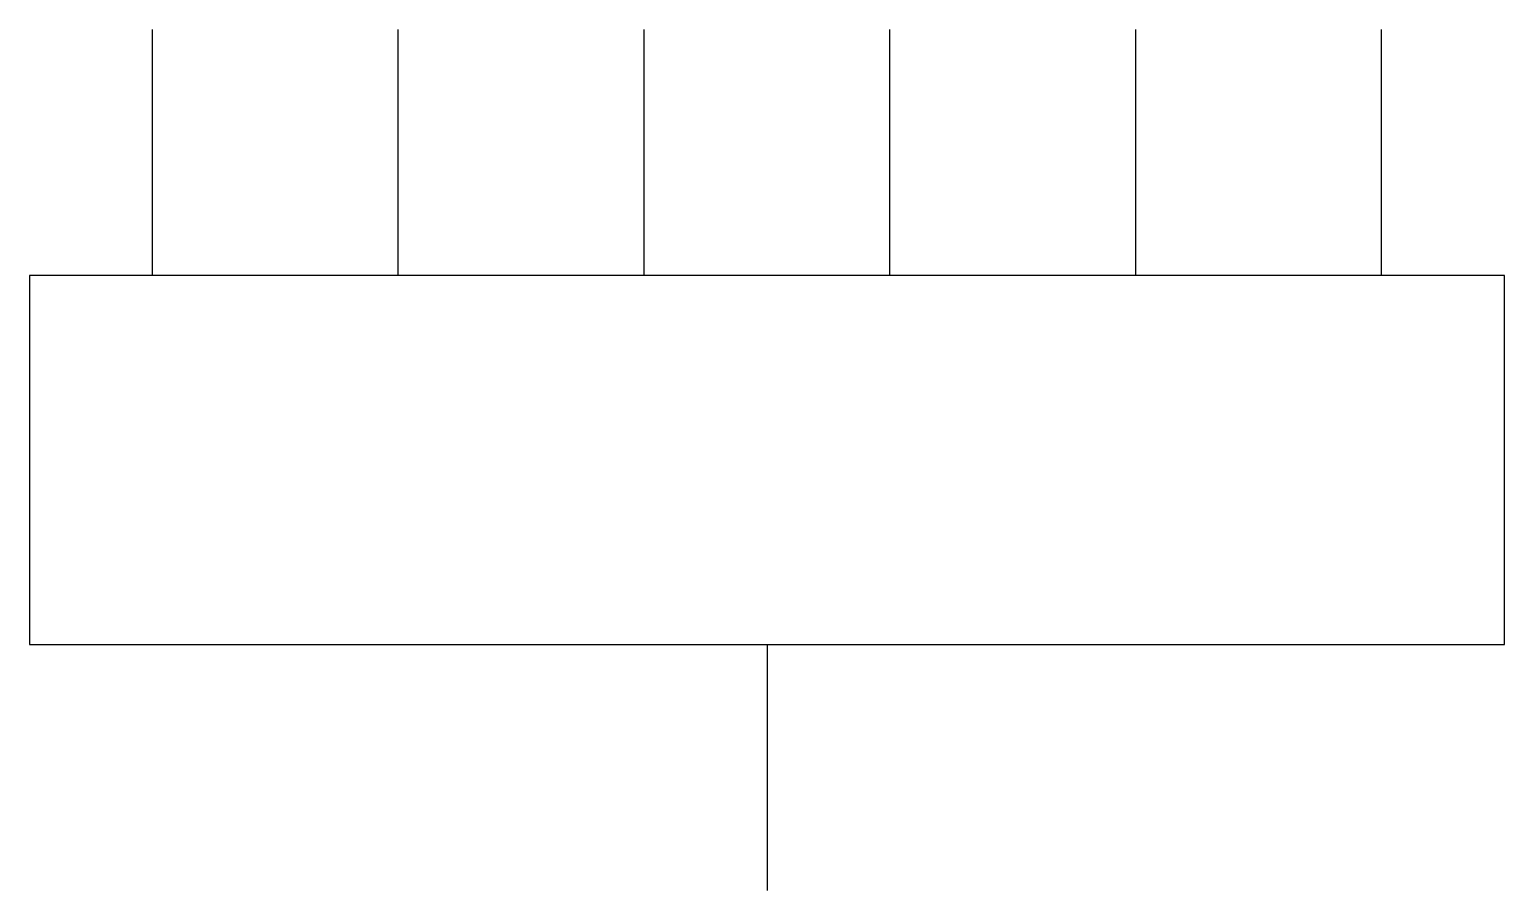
# Model space of a CAD drawing. Extents: x 640 to 700, y 20 to 55.
import ezdxf

# ---------------------------------------------------------------- set-up
doc = ezdxf.new("R2010")
doc.units = 0
doc.header["$LTSCALE"] = 20
doc.header["$MEASUREMENT"] = 0
doc.layers.get('0').update_dxf_attribs({"linetype": 'CONTINUOUS'})

msp = doc.modelspace()

# ---------------------------------------------------------------- linework, layer by layer
for p, q in [((645, 45), (645, 55)), ((655, 45), (655, 55)), ((665, 45), (665, 55)), ((675, 45), (675, 55)), ((685, 45), (685, 55)), ((695, 45), (695, 55)), ((640, 45), (640, 30)), ((700, 45), (640, 45)), ((700, 30), (700, 45)), ((640, 30), (700, 30)), ((670, 30), (670, 20))]:
    msp.add_line(p, q)

doc.saveas('drawing.dxf')
